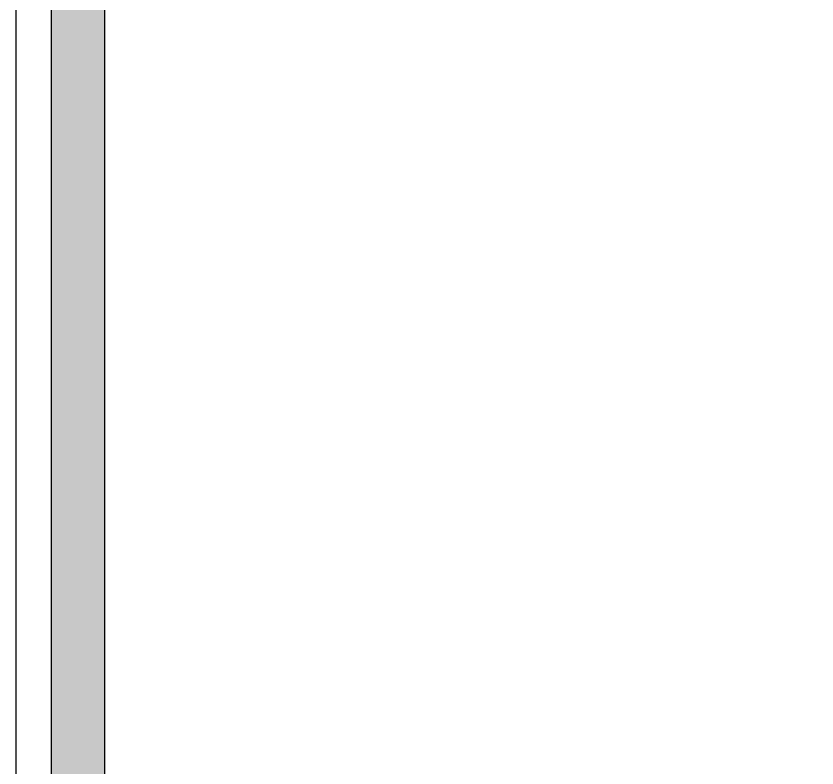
# Model space of a CAD drawing. Extents: x 135 to 275, y 151 to 236.
# Drawn here: x 134.79 to 157.38, y 193.2 to 214.42 of the extents above; entities that cross this region are included whole.
import ezdxf

# ---------------------------------------------------------------- set-up
doc = ezdxf.new("R2010")
doc.units = 0
doc.header["$LTSCALE"] = 0.5
doc.layers.add('L25', color=1, linetype='CONTINUOUS')
doc.layers.add('L35', color=3, linetype='CONTINUOUS')

msp = doc.modelspace()

# ---------------------------------------------------------------- hatches: boundary and pattern name
at = {"layer": 'L25'}
h = msp.add_hatch(color=256, dxfattribs=at)
edge = h.paths.add_edge_path()
edge.add_line((135.794, 180.634), (135.794, 225.634))
edge.add_arc((144.794, 225.634), 9, 90, 180, ccw=False)
edge.add_line((144.794, 234.634), (264.794, 234.634))
edge.add_arc((264.794, 225.634), 9, 0, 90, ccw=False)
edge.add_line((273.794, 225.634), (273.794, 180.634))
edge.add_arc((264.794, 180.634), 9, -90, 0, ccw=False)
edge.add_line((264.794, 171.634), (144.794, 171.634))
edge.add_arc((144.794, 180.634), 9, 180, 270, ccw=False)
edge = h.paths.add_edge_path(flags=16)
edge.add_line((137.294, 180.634), (137.294, 225.634))
edge.add_arc((144.794, 225.634), 7.5, 90, 180, ccw=False)
edge.add_line((144.794, 233.134), (264.794, 233.134))
edge.add_arc((264.794, 225.634), 7.5, 0, 90, ccw=False)
edge.add_line((272.294, 225.634), (272.294, 180.634))
edge.add_arc((264.794, 180.634), 7.5, -90, 0, ccw=False)
edge.add_line((264.794, 173.134), (144.794, 173.134))
edge.add_arc((144.794, 180.634), 7.5, 180, 270, ccw=False)

# ---------------------------------------------------------------- linework, layer by layer
for points in [[(135.794, 180.634), (135.794, 225.634, -0.414214), (144.794, 234.634), (264.794, 234.634, -0.414214), (273.794, 225.634), (273.794, 180.634, -0.414214), (264.794, 171.634), (144.794, 171.634, -0.414214)], [(137.294, 180.634), (137.294, 225.634, -0.414214), (144.794, 233.134), (264.794, 233.134, -0.414214), (272.294, 225.634), (272.294, 180.634, -0.414214), (264.794, 173.134), (144.794, 173.134, -0.414214)]]:
    msp.add_lwpolyline(points, format="xyb", close=True, dxfattribs=at)
at = {"layer": 'L35'}
msp.add_lwpolyline([(134.794, 180.634), (134.794, 225.634, -0.414214), (144.794, 235.634), (264.794, 235.634, -0.414214), (274.794, 225.634), (274.794, 180.634, -0.414214), (264.794, 170.634), (144.794, 170.634, -0.414214)], format="xyb", close=True, dxfattribs=at)

doc.saveas('drawing.dxf')
